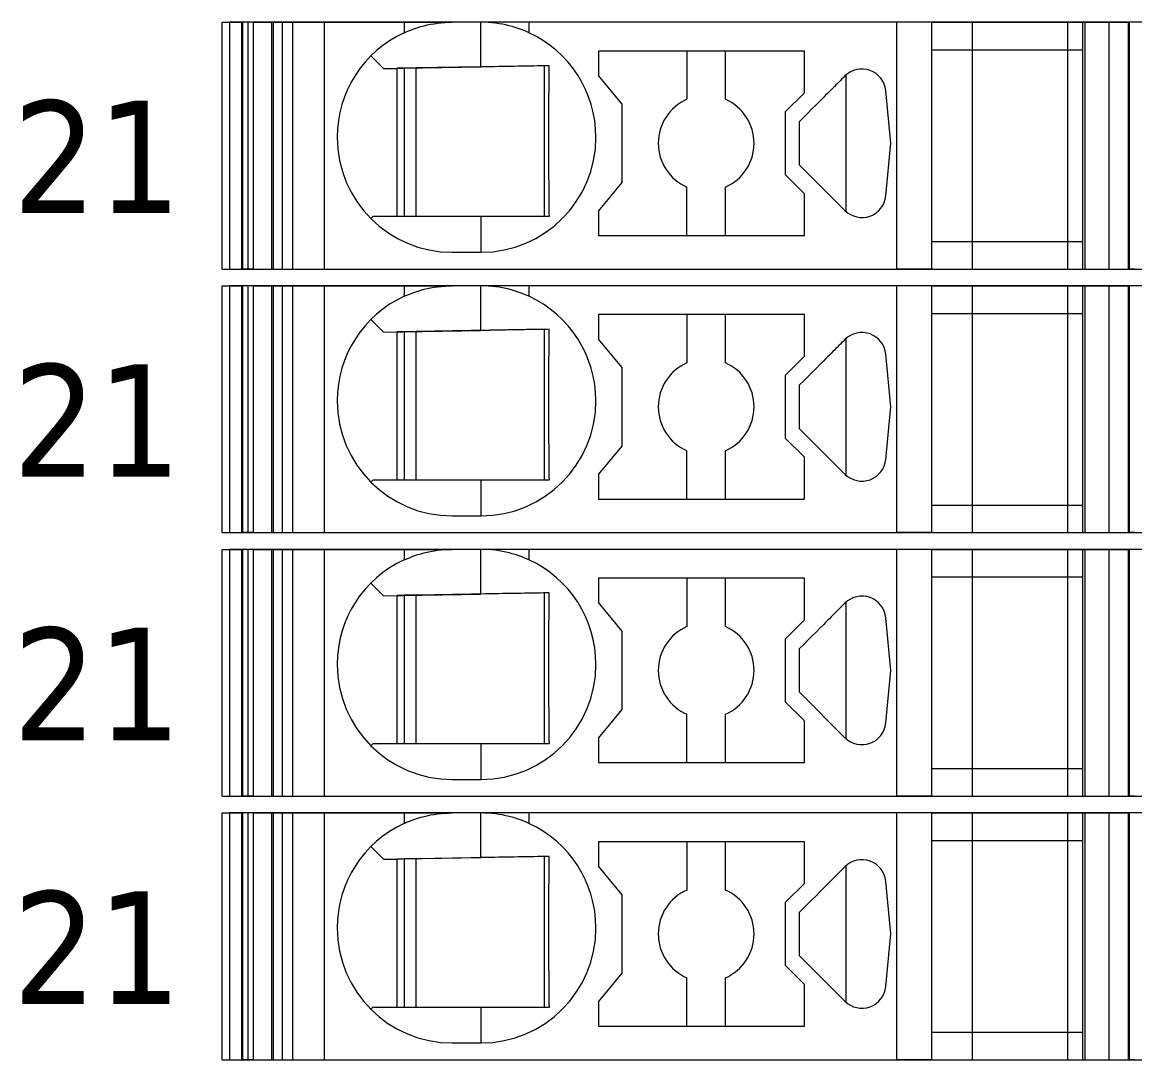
# Model space of a CAD drawing. Header units: millimetres. Extents: x 0 to 1680, y 0 to 1188.
# Drawn here: x 896.68 to 919.89, y 463.35 to 485 of the extents above; entities that cross this region are included whole.
import ezdxf
from ezdxf.enums import TextEntityAlignment as Align

# ---------------------------------------------------------------- set-up
doc = ezdxf.new("R2010")
doc.units = ezdxf.units.MM
for name, color, linetype, lineweight in [('EPLAN309', 5, 'Continuous', 5), ('EPLAN493', 5, 'Continuous', 5), ('MAIN-1', 7, 'Continuous', 5), ('MAIN-2', 7, 'Continuous', 5)]:
    doc.layers.add(name, color=color, linetype=linetype, lineweight=lineweight)
doc.styles.add('Tahoma', font='')
doc.styles.get('Tahoma').set_extended_font_data('Tahoma')

# ---------------------------------------------------------------- blocks, each defined once
blk = doc.blocks.new('EPLSYM_LibrarySPECIAL_Symbol12_Variant0_Placement8_25')
at = {"layer": 'EPLAN309', "lineweight": 13, "ltscale": 16}
blk.add_lwpolyline([(0, -5.15), (68.15, -5.15), (68.15, 0), (0, 0)], close=True, dxfattribs=at)
at = {"layer": 'EPLAN493', "color": 5, "style": 'Tahoma'}
blk.add_attdef('17_20450', text='', height=2.3478, dxfattribs=at).set_placement((0, -21.83478), align=Align.MIDDLE_RIGHT)
blk = doc.blocks.new('EPLSYM_LibrarySPECIAL_Symbol12_Variant0_Placement8_26')
at = {"layer": 'EPLAN309', "lineweight": 13, "ltscale": 16}
blk.add_lwpolyline([(0, -5.15), (68.15, -5.15), (68.15, 0), (0, 0)], close=True, dxfattribs=at)
at = {"layer": 'EPLAN493', "color": 5, "style": 'Tahoma'}
blk.add_attdef('17_20450', text='', height=2.3478, dxfattribs=at).set_placement((0, -21.83478), align=Align.MIDDLE_RIGHT)
blk = doc.blocks.new('EPLSYM_LibrarySPECIAL_Symbol12_Variant0_Placement8_27')
at = {"layer": 'EPLAN309', "lineweight": 13, "ltscale": 16}
blk.add_lwpolyline([(0, -5.15), (68.15, -5.15), (68.15, 0), (0, 0)], close=True, dxfattribs=at)
at = {"layer": 'EPLAN493', "color": 5, "style": 'Tahoma'}
blk.add_attdef('17_20450', text='', height=2.3478, dxfattribs=at).set_placement((0, -21.83478), align=Align.MIDDLE_RIGHT)
blk = doc.blocks.new('EPLSYM_LibrarySPECIAL_Symbol12_Variant0_Placement8_28')
at = {"layer": 'EPLAN309', "lineweight": 13, "ltscale": 16}
blk.add_lwpolyline([(0, -5.15), (68.15, -5.15), (68.15, 0), (0, 0)], close=True, dxfattribs=at)
at = {"layer": 'EPLAN493', "color": 5, "style": 'Tahoma'}
blk.add_attdef('17_20450', text='', height=2.3478, dxfattribs=at).set_placement((0, -21.83478), align=Align.MIDDLE_RIGHT)

msp = doc.modelspace()

# ---------------------------------------------------------------- linework, layer by layer
at = {"layer": 'MAIN-1'}
for p, q in [((900.85, 485), (901.284, 485)), ((900.85, 479.85), (900.85, 485)), ((901.393, 485), (901.284, 485)), ((901.284, 479.85), (901.284, 485)), ((901.501, 485), (901.393, 485)), ((901.393, 479.85), (901.393, 485)), ((901.501, 485), (904.65, 485)), ((901.501, 479.85), (901.501, 485)), ((904.65, 485), (905.65, 485)), ((904.65, 485), (904.65, 484.782)), ((905.201, 484.958), (905.272, 484.97)), ((905.272, 484.97), (905.346, 484.981)), ((905.346, 484.981), (905.421, 484.989)), ((905.421, 484.989), (905.497, 484.995)), ((905.497, 484.995), (905.573, 484.999)), ((905.573, 484.999), (905.65, 485)), ((906.25, 485), (905.65, 485)), ((906.327, 484.999), (906.25, 485)), ((907.25, 485), (906.25, 485)), ((906.25, 484.068), (906.25, 485)), ((906.403, 484.995), (906.327, 484.999)), ((906.479, 484.989), (906.403, 484.995)), ((906.554, 484.981), (906.479, 484.989)), ((906.628, 484.97), (906.554, 484.981)), ((906.699, 484.958), (906.628, 484.97)), ((914.932, 485), (907.25, 485)), ((907.25, 485), (907.25, 484.782)), ((915.65, 485), (914.932, 485)), ((914.932, 479.85), (914.932, 485)), ((915.65, 485), (918.8, 485)), ((915.65, 485), (915.65, 479.85)), ((918.8, 485), (919.35, 485)), ((918.8, 485), (918.8, 479.85)), ((919.35, 485), (919.784, 485)), ((919.35, 485), (919.35, 479.85)), ((919.893, 485), (919.784, 485)), ((919.784, 479.85), (919.784, 485)), ((904.65, 484.782), (904.702, 484.805)), ((904.702, 484.805), (904.756, 484.827)), ((904.756, 484.827), (904.813, 484.849)), ((904.813, 484.849), (904.872, 484.87)), ((904.872, 484.87), (904.933, 484.89)), ((904.933, 484.89), (904.997, 484.909)), ((904.997, 484.909), (905.063, 484.927)), ((905.063, 484.927), (905.131, 484.943)), ((905.131, 484.943), (905.201, 484.958)), ((906.769, 484.943), (906.699, 484.958)), ((906.837, 484.927), (906.769, 484.943)), ((906.903, 484.909), (906.837, 484.927)), ((906.967, 484.89), (906.903, 484.909)), ((907.028, 484.87), (906.967, 484.89)), ((907.087, 484.849), (907.028, 484.87)), ((907.144, 484.827), (907.087, 484.849)), ((907.198, 484.805), (907.144, 484.827)), ((907.25, 484.782), (907.198, 484.805)), ((903.953, 484.297), (904.217, 484.033)), ((908.7, 484.4), (908.7, 483.889)), ((913, 484.4), (908.7, 484.4)), ((910.55, 484.4), (910.55, 483.392)), ((911.35, 483.392), (911.35, 484.4)), ((913, 483.529), (913, 484.4)), ((915.65, 484.425), (918.8, 484.425)), ((904.217, 484.033), (906.25, 484.068)), ((904.5, 480.95), (904.5, 484.038)), ((904.65, 484.04), (904.65, 480.95)), ((904.9, 480.95), (904.9, 484.045)), ((906.345, 484.07), (906.25, 484.068)), ((906.438, 484.071), (906.345, 484.07)), ((906.53, 484.073), (906.438, 484.071)), ((906.618, 484.075), (906.53, 484.073)), ((906.703, 484.076), (906.618, 484.075)), ((906.786, 484.077), (906.703, 484.076)), ((906.865, 484.079), (906.786, 484.077)), ((906.943, 484.08), (906.865, 484.079)), ((907.017, 484.081), (906.943, 484.08)), ((907.09, 484.082), (907.017, 484.081)), ((907.16, 484.084), (907.09, 484.082)), ((907.229, 484.085), (907.16, 484.084)), ((907.297, 484.086), (907.229, 484.085)), ((907.363, 484.087), (907.297, 484.086)), ((907.428, 484.088), (907.363, 484.087)), ((907.491, 484.089), (907.428, 484.088)), ((907.554, 484.09), (907.491, 484.089)), ((907.615, 484.091), (907.554, 484.09)), ((907.579, 480.95), (907.579, 484.091)), ((907.676, 484.092), (907.615, 484.091)), ((907.676, 484.022), (907.676, 484.092)), ((907.673, 483.803), (907.674, 483.877)), ((907.673, 483.727), (907.673, 483.803)), ((907.674, 483.877), (907.675, 483.95)), ((907.675, 483.95), (907.676, 484.022)), ((909.2, 483.293), (908.7, 483.889)), ((913.784, 483.816), (913.752, 483.785)), ((913.815, 483.847), (913.784, 483.816)), ((913.846, 483.879), (913.815, 483.847)), ((913.867, 483.898), (913.867, 481.052)), ((907.67, 483.488), (907.671, 483.57)), ((907.671, 483.57), (907.672, 483.649)), ((907.672, 483.649), (907.673, 483.727)), ((913.558, 483.59), (913.521, 483.553)), ((913.594, 483.626), (913.558, 483.59)), ((913.627, 483.659), (913.594, 483.626)), ((913.658, 483.691), (913.627, 483.659)), ((913.69, 483.722), (913.658, 483.691)), ((913.721, 483.753), (913.69, 483.722)), ((913.752, 483.785), (913.721, 483.753)), ((914.802, 482.475), (914.698, 483.572)), ((907.669, 483.317), (907.67, 483.404)), ((907.67, 483.404), (907.67, 483.488)), ((912.6, 483.129), (913, 483.529)), ((913.323, 483.356), (913.242, 483.274)), ((913.402, 483.434), (913.323, 483.356)), ((913.443, 483.475), (913.402, 483.434)), ((913.483, 483.515), (913.443, 483.475)), ((913.521, 483.553), (913.483, 483.515)), ((907.668, 483.132), (907.669, 483.226)), ((907.668, 483.034), (907.668, 483.132)), ((907.669, 483.226), (907.669, 483.317)), ((909.2, 481.657), (909.2, 483.293)), ((912.6, 483.129), (912.6, 481.821)), ((913.072, 483.104), (912.986, 483.018)), ((913.158, 483.19), (913.072, 483.104)), ((913.242, 483.274), (913.158, 483.19)), ((907.667, 482.931), (907.668, 483.034)), ((907.667, 482.824), (907.667, 482.931)), ((912.986, 483.018), (912.9, 482.932)), ((912.9, 482.802), (912.9, 482.932)), ((907.667, 482.713), (907.667, 482.824)), ((907.667, 482.6), (907.667, 482.713)), ((912.9, 482.671), (912.9, 482.802)), ((912.9, 482.54), (912.9, 482.671)), ((907.667, 482.479), (907.667, 482.6)), ((907.667, 482.361), (907.667, 482.479)), ((912.9, 482.41), (912.9, 482.54)), ((912.9, 482.279), (912.9, 482.41)), ((914.698, 481.378), (914.802, 482.475)), ((907.667, 482.247), (907.667, 482.361)), ((907.668, 482.138), (907.667, 482.247)), ((912.9, 482.148), (912.9, 482.279)), ((907.668, 482.034), (907.668, 482.138)), ((907.669, 481.934), (907.668, 482.034)), ((912.9, 482.018), (912.9, 482.148)), ((912.9, 482.018), (913.846, 481.071)), ((907.669, 481.839), (907.669, 481.934)), ((907.67, 481.748), (907.669, 481.839)), ((907.671, 481.659), (907.67, 481.748)), ((913, 481.421), (912.6, 481.821)), ((907.672, 481.573), (907.671, 481.659)), ((907.672, 481.49), (907.672, 481.573)), ((907.673, 481.408), (907.672, 481.49)), ((908.7, 481.061), (909.2, 481.657)), ((910.55, 480.55), (910.55, 481.558)), ((911.35, 480.55), (911.35, 481.558)), ((907.674, 481.329), (907.673, 481.408)), ((907.675, 481.25), (907.674, 481.329)), ((907.676, 481.174), (907.675, 481.25)), ((913, 480.55), (913, 481.421)), ((907.676, 481.098), (907.676, 481.174)), ((907.677, 481.024), (907.676, 481.098)), ((907.678, 480.95), (907.677, 481.024)), ((908.7, 481.061), (908.7, 480.55)), ((904, 480.95), (903.953, 480.903)), ((904, 480.95), (906.25, 480.95)), ((906.25, 480.95), (906.342, 480.95)), ((906.25, 480.95), (906.25, 480.2)), ((906.342, 480.95), (906.433, 480.95)), ((906.433, 480.95), (906.523, 480.95)), ((906.523, 480.95), (906.61, 480.95)), ((906.61, 480.95), (906.695, 480.95)), ((906.695, 480.95), (906.778, 480.95)), ((906.778, 480.95), (906.858, 480.95)), ((906.858, 480.95), (906.936, 480.95)), ((906.936, 480.95), (907.011, 480.95)), ((907.011, 480.95), (907.085, 480.95)), ((907.085, 480.95), (907.157, 480.95)), ((907.157, 480.95), (907.226, 480.95)), ((907.226, 480.95), (907.295, 480.95)), ((907.295, 480.95), (907.361, 480.95)), ((907.361, 480.95), (907.427, 480.95)), ((907.427, 480.95), (907.491, 480.95)), ((907.491, 480.95), (907.555, 480.95)), ((907.555, 480.95), (907.617, 480.95)), ((907.617, 480.95), (907.678, 480.95)), ((908.7, 480.55), (913, 480.55)), ((915.65, 480.425), (918.8, 480.425)), ((905.65, 480.2), (906.25, 480.2)), ((900.85, 479.85), (901.284, 479.85)), ((901.393, 479.85), (901.284, 479.85)), ((901.501, 479.85), (901.393, 479.85)), ((901.501, 479.85), (914.932, 479.85)), ((915.65, 479.85), (914.932, 479.85)), ((915.65, 479.85), (918.8, 479.85)), ((918.8, 479.85), (919.35, 479.85)), ((919.35, 479.85), (919.784, 479.85)), ((919.893, 479.85), (919.784, 479.85)), ((900.85, 479.5), (901.284, 479.5)), ((900.85, 474.35), (900.85, 479.5)), ((901.393, 479.5), (901.284, 479.5)), ((901.284, 474.35), (901.284, 479.5)), ((901.501, 479.5), (901.393, 479.5)), ((901.393, 474.35), (901.393, 479.5)), ((901.501, 479.5), (904.65, 479.5)), ((901.501, 474.35), (901.501, 479.5)), ((904.65, 479.5), (905.65, 479.5)), ((904.65, 479.5), (904.65, 479.282)), ((904.872, 479.37), (904.933, 479.39)), ((904.933, 479.39), (904.997, 479.409)), ((904.997, 479.409), (905.063, 479.427)), ((905.063, 479.427), (905.131, 479.443)), ((905.131, 479.443), (905.201, 479.458)), ((905.201, 479.458), (905.272, 479.47)), ((905.272, 479.47), (905.346, 479.481)), ((905.346, 479.481), (905.421, 479.489)), ((905.421, 479.489), (905.497, 479.495)), ((905.497, 479.495), (905.573, 479.499)), ((905.573, 479.499), (905.65, 479.5)), ((906.25, 479.5), (905.65, 479.5)), ((906.327, 479.499), (906.25, 479.5)), ((907.25, 479.5), (906.25, 479.5)), ((906.25, 478.568), (906.25, 479.5)), ((906.403, 479.495), (906.327, 479.499)), ((906.479, 479.489), (906.403, 479.495)), ((906.554, 479.481), (906.479, 479.489)), ((906.628, 479.47), (906.554, 479.481)), ((906.699, 479.458), (906.628, 479.47)), ((906.769, 479.443), (906.699, 479.458)), ((906.837, 479.427), (906.769, 479.443)), ((906.903, 479.409), (906.837, 479.427)), ((906.967, 479.39), (906.903, 479.409)), ((907.028, 479.37), (906.967, 479.39)), ((914.932, 479.5), (907.25, 479.5)), ((907.25, 479.5), (907.25, 479.282)), ((915.65, 479.5), (914.932, 479.5)), ((914.932, 474.35), (914.932, 479.5)), ((915.65, 479.5), (918.8, 479.5)), ((915.65, 479.5), (915.65, 474.35)), ((918.8, 479.5), (919.35, 479.5)), ((918.8, 479.5), (918.8, 474.35)), ((919.35, 479.5), (919.784, 479.5)), ((919.35, 479.5), (919.35, 474.35)), ((919.893, 479.5), (919.784, 479.5)), ((919.784, 474.35), (919.784, 479.5)), ((904.65, 479.282), (904.702, 479.305)), ((904.702, 479.305), (904.756, 479.327)), ((904.756, 479.327), (904.813, 479.349)), ((904.813, 479.349), (904.872, 479.37)), ((907.087, 479.349), (907.028, 479.37)), ((907.144, 479.327), (907.087, 479.349)), ((907.198, 479.305), (907.144, 479.327)), ((907.25, 479.282), (907.198, 479.305)), ((915.65, 478.925), (918.8, 478.925)), ((903.953, 478.797), (904.217, 478.533)), ((908.7, 478.9), (908.7, 478.389)), ((913, 478.9), (908.7, 478.9)), ((910.55, 478.9), (910.55, 477.892)), ((911.35, 477.892), (911.35, 478.9)), ((913, 478.029), (913, 478.9)), ((904.217, 478.533), (906.25, 478.568)), ((904.5, 475.45), (904.5, 478.538)), ((904.65, 478.54), (904.65, 475.45)), ((904.9, 475.45), (904.9, 478.545)), ((906.345, 478.57), (906.25, 478.568)), ((906.438, 478.571), (906.345, 478.57)), ((906.53, 478.573), (906.438, 478.571)), ((906.618, 478.575), (906.53, 478.573)), ((906.703, 478.576), (906.618, 478.575)), ((906.786, 478.577), (906.703, 478.576)), ((906.865, 478.579), (906.786, 478.577)), ((906.943, 478.58), (906.865, 478.579)), ((907.017, 478.581), (906.943, 478.58)), ((907.09, 478.582), (907.017, 478.581)), ((907.16, 478.584), (907.09, 478.582)), ((907.229, 478.585), (907.16, 478.584)), ((907.297, 478.586), (907.229, 478.585)), ((907.363, 478.587), (907.297, 478.586)), ((907.428, 478.588), (907.363, 478.587)), ((907.491, 478.589), (907.428, 478.588)), ((907.554, 478.59), (907.491, 478.589)), ((907.615, 478.591), (907.554, 478.59)), ((907.579, 475.45), (907.579, 478.591)), ((907.676, 478.592), (907.615, 478.591)), ((907.675, 478.45), (907.676, 478.522)), ((907.676, 478.522), (907.676, 478.592)), ((907.672, 478.149), (907.673, 478.227)), ((907.673, 478.303), (907.674, 478.377)), ((907.673, 478.227), (907.673, 478.303)), ((907.674, 478.377), (907.675, 478.45)), ((909.2, 477.793), (908.7, 478.389)), ((913.721, 478.253), (913.69, 478.222)), ((913.752, 478.285), (913.721, 478.253)), ((913.784, 478.316), (913.752, 478.285)), ((913.815, 478.347), (913.784, 478.316)), ((913.846, 478.379), (913.815, 478.347)), ((913.867, 478.398), (913.867, 475.552)), ((907.67, 477.988), (907.671, 478.07)), ((907.671, 478.07), (907.672, 478.149)), ((912.6, 477.629), (913, 478.029)), ((913.483, 478.015), (913.443, 477.975)), ((913.521, 478.053), (913.483, 478.015)), ((913.558, 478.09), (913.521, 478.053)), ((913.594, 478.126), (913.558, 478.09)), ((913.627, 478.159), (913.594, 478.126)), ((913.658, 478.191), (913.627, 478.159)), ((913.69, 478.222), (913.658, 478.191)), ((914.802, 476.975), (914.698, 478.072)), ((907.669, 477.817), (907.67, 477.904)), ((907.669, 477.726), (907.669, 477.817)), ((907.67, 477.904), (907.67, 477.988)), ((909.2, 476.157), (909.2, 477.793)), ((913.242, 477.774), (913.158, 477.69)), ((913.323, 477.856), (913.242, 477.774)), ((913.402, 477.934), (913.323, 477.856)), ((913.443, 477.975), (913.402, 477.934)), ((907.667, 477.431), (907.668, 477.534)), ((907.668, 477.632), (907.669, 477.726)), ((907.668, 477.534), (907.668, 477.632)), ((912.6, 477.629), (912.6, 476.321)), ((913.072, 477.604), (912.986, 477.518)), ((913.158, 477.69), (913.072, 477.604)), ((907.667, 477.324), (907.667, 477.431)), ((907.667, 477.213), (907.667, 477.324)), ((912.986, 477.518), (912.9, 477.432)), ((912.9, 477.302), (912.9, 477.432)), ((912.9, 477.171), (912.9, 477.302)), ((907.667, 477.1), (907.667, 477.213)), ((907.667, 476.979), (907.667, 477.1)), ((912.9, 477.04), (912.9, 477.171)), ((907.667, 476.861), (907.667, 476.979)), ((907.667, 476.747), (907.667, 476.861)), ((912.9, 476.91), (912.9, 477.04)), ((912.9, 476.779), (912.9, 476.91)), ((914.698, 475.878), (914.802, 476.975)), ((907.668, 476.638), (907.667, 476.747)), ((907.668, 476.534), (907.668, 476.638)), ((912.9, 476.648), (912.9, 476.779)), ((912.9, 476.518), (912.9, 476.648)), ((907.669, 476.434), (907.668, 476.534)), ((907.669, 476.339), (907.669, 476.434)), ((912.9, 476.518), (913.846, 475.571)), ((907.67, 476.248), (907.669, 476.339)), ((907.671, 476.159), (907.67, 476.248)), ((907.672, 476.073), (907.671, 476.159)), ((908.7, 475.561), (909.2, 476.157)), ((913, 475.921), (912.6, 476.321)), ((907.672, 475.99), (907.672, 476.073)), ((907.673, 475.908), (907.672, 475.99)), ((907.674, 475.829), (907.673, 475.908)), ((910.55, 475.05), (910.55, 476.058)), ((911.35, 475.05), (911.35, 476.058)), ((913, 475.05), (913, 475.921)), ((907.675, 475.75), (907.674, 475.829)), ((907.676, 475.674), (907.675, 475.75)), ((907.676, 475.598), (907.676, 475.674)), ((904, 475.45), (903.953, 475.403)), ((904, 475.45), (906.25, 475.45)), ((906.25, 475.45), (906.342, 475.45)), ((906.25, 475.45), (906.25, 474.7)), ((906.342, 475.45), (906.433, 475.45)), ((906.433, 475.45), (906.523, 475.45)), ((906.523, 475.45), (906.61, 475.45)), ((906.61, 475.45), (906.695, 475.45)), ((906.695, 475.45), (906.778, 475.45)), ((906.778, 475.45), (906.858, 475.45)), ((906.858, 475.45), (906.936, 475.45)), ((906.936, 475.45), (907.011, 475.45)), ((907.011, 475.45), (907.085, 475.45)), ((907.085, 475.45), (907.157, 475.45)), ((907.157, 475.45), (907.226, 475.45)), ((907.226, 475.45), (907.295, 475.45)), ((907.295, 475.45), (907.361, 475.45)), ((907.361, 475.45), (907.427, 475.45)), ((907.427, 475.45), (907.491, 475.45)), ((907.491, 475.45), (907.555, 475.45)), ((907.555, 475.45), (907.617, 475.45)), ((907.617, 475.45), (907.678, 475.45)), ((907.677, 475.524), (907.676, 475.598)), ((907.678, 475.45), (907.677, 475.524)), ((908.7, 475.561), (908.7, 475.05)), ((908.7, 475.05), (913, 475.05)), ((915.65, 474.925), (918.8, 474.925)), ((905.65, 474.7), (906.25, 474.7)), ((900.85, 474.35), (901.284, 474.35)), ((901.393, 474.35), (901.284, 474.35)), ((901.501, 474.35), (901.393, 474.35)), ((901.501, 474.35), (914.932, 474.35)), ((915.65, 474.35), (914.932, 474.35)), ((915.65, 474.35), (918.8, 474.35)), ((918.8, 474.35), (919.35, 474.35)), ((919.35, 474.35), (919.784, 474.35)), ((919.893, 474.35), (919.784, 474.35)), ((900.85, 474), (901.284, 474)), ((900.85, 468.85), (900.85, 474)), ((901.393, 474), (901.284, 474)), ((901.284, 468.85), (901.284, 474)), ((901.501, 474), (901.393, 474)), ((901.393, 468.85), (901.393, 474)), ((901.501, 474), (904.65, 474)), ((901.501, 468.85), (901.501, 474)), ((904.65, 474), (905.65, 474)), ((904.65, 474), (904.65, 473.782)), ((904.702, 473.805), (904.756, 473.827)), ((904.756, 473.827), (904.813, 473.849)), ((904.813, 473.849), (904.872, 473.87)), ((904.872, 473.87), (904.933, 473.89)), ((904.933, 473.89), (904.997, 473.909)), ((904.997, 473.909), (905.063, 473.927)), ((905.063, 473.927), (905.131, 473.943)), ((905.131, 473.943), (905.201, 473.958)), ((905.201, 473.958), (905.272, 473.97)), ((905.272, 473.97), (905.346, 473.981)), ((905.346, 473.981), (905.421, 473.989)), ((905.421, 473.989), (905.497, 473.995)), ((905.497, 473.995), (905.573, 473.999)), ((905.573, 473.999), (905.65, 474)), ((906.25, 474), (905.65, 474)), ((906.327, 473.999), (906.25, 474)), ((907.25, 474), (906.25, 474)), ((906.25, 473.068), (906.25, 474)), ((906.403, 473.995), (906.327, 473.999)), ((906.479, 473.989), (906.403, 473.995)), ((906.554, 473.981), (906.479, 473.989)), ((906.628, 473.97), (906.554, 473.981)), ((906.699, 473.958), (906.628, 473.97)), ((906.769, 473.943), (906.699, 473.958)), ((906.837, 473.927), (906.769, 473.943)), ((906.903, 473.909), (906.837, 473.927)), ((906.967, 473.89), (906.903, 473.909)), ((907.028, 473.87), (906.967, 473.89)), ((907.087, 473.849), (907.028, 473.87)), ((907.144, 473.827), (907.087, 473.849)), ((907.198, 473.805), (907.144, 473.827)), ((914.932, 474), (907.25, 474)), ((907.25, 474), (907.25, 473.782)), ((915.65, 474), (914.932, 474)), ((914.932, 468.85), (914.932, 474)), ((915.65, 474), (918.8, 474)), ((915.65, 474), (915.65, 468.85)), ((918.8, 474), (919.35, 474)), ((918.8, 474), (918.8, 468.85)), ((919.35, 474), (919.784, 474)), ((919.35, 474), (919.35, 468.85)), ((919.893, 474), (919.784, 474)), ((919.784, 468.85), (919.784, 474)), ((904.65, 473.782), (904.702, 473.805)), ((907.25, 473.782), (907.198, 473.805)), ((908.7, 473.4), (908.7, 472.889)), ((913, 473.4), (908.7, 473.4)), ((910.55, 473.4), (910.55, 472.392)), ((911.35, 472.392), (911.35, 473.4)), ((913, 472.529), (913, 473.4)), ((915.65, 473.425), (918.8, 473.425)), ((903.953, 473.297), (904.217, 473.033)), ((904.217, 473.033), (906.25, 473.068)), ((904.5, 469.95), (904.5, 473.038)), ((904.65, 473.04), (904.65, 469.95)), ((904.9, 469.95), (904.9, 473.045)), ((906.345, 473.07), (906.25, 473.068)), ((906.438, 473.071), (906.345, 473.07)), ((906.53, 473.073), (906.438, 473.071)), ((906.618, 473.075), (906.53, 473.073)), ((906.703, 473.076), (906.618, 473.075)), ((906.786, 473.077), (906.703, 473.076)), ((906.865, 473.079), (906.786, 473.077)), ((906.943, 473.08), (906.865, 473.079)), ((907.017, 473.081), (906.943, 473.08)), ((907.09, 473.082), (907.017, 473.081)), ((907.16, 473.084), (907.09, 473.082)), ((907.229, 473.085), (907.16, 473.084)), ((907.297, 473.086), (907.229, 473.085)), ((907.363, 473.087), (907.297, 473.086)), ((907.428, 473.088), (907.363, 473.087)), ((907.491, 473.089), (907.428, 473.088)), ((907.554, 473.09), (907.491, 473.089)), ((907.615, 473.091), (907.554, 473.09)), ((907.579, 469.95), (907.579, 473.091)), ((907.676, 473.092), (907.615, 473.091)), ((907.674, 472.877), (907.675, 472.95)), ((907.675, 472.95), (907.676, 473.022)), ((907.676, 473.022), (907.676, 473.092)), ((909.2, 472.293), (908.7, 472.889)), ((913.867, 472.898), (913.867, 470.052)), ((907.672, 472.649), (907.673, 472.727)), ((907.673, 472.803), (907.674, 472.877)), ((907.673, 472.727), (907.673, 472.803)), ((913.627, 472.659), (913.594, 472.626)), ((913.658, 472.691), (913.627, 472.659)), ((913.69, 472.722), (913.658, 472.691)), ((913.721, 472.753), (913.69, 472.722)), ((913.752, 472.785), (913.721, 472.753)), ((913.784, 472.816), (913.752, 472.785)), ((913.815, 472.847), (913.784, 472.816)), ((913.846, 472.879), (913.815, 472.847)), ((907.67, 472.488), (907.671, 472.57)), ((907.67, 472.404), (907.67, 472.488)), ((907.671, 472.57), (907.672, 472.649)), ((912.6, 472.129), (913, 472.529)), ((913.402, 472.434), (913.323, 472.356)), ((913.443, 472.475), (913.402, 472.434)), ((913.483, 472.515), (913.443, 472.475)), ((913.521, 472.553), (913.483, 472.515)), ((913.558, 472.59), (913.521, 472.553)), ((913.594, 472.626), (913.558, 472.59)), ((914.802, 471.475), (914.698, 472.572)), ((907.668, 472.132), (907.669, 472.226)), ((907.669, 472.317), (907.67, 472.404)), ((907.669, 472.226), (907.669, 472.317)), ((909.2, 470.657), (909.2, 472.293)), ((913.242, 472.274), (913.158, 472.19)), ((913.323, 472.356), (913.242, 472.274)), ((907.667, 471.931), (907.668, 472.034)), ((907.668, 472.034), (907.668, 472.132)), ((912.6, 472.129), (912.6, 470.821)), ((912.986, 472.018), (912.9, 471.932)), ((913.072, 472.104), (912.986, 472.018)), ((913.158, 472.19), (913.072, 472.104)), ((907.667, 471.824), (907.667, 471.931)), ((907.667, 471.713), (907.667, 471.824)), ((912.9, 471.802), (912.9, 471.932)), ((912.9, 471.671), (912.9, 471.802)), ((907.667, 471.6), (907.667, 471.713)), ((907.667, 471.479), (907.667, 471.6)), ((912.9, 471.54), (912.9, 471.671)), ((912.9, 471.41), (912.9, 471.54)), ((907.667, 471.361), (907.667, 471.479)), ((907.667, 471.247), (907.667, 471.361)), ((912.9, 471.279), (912.9, 471.41)), ((912.9, 471.148), (912.9, 471.279)), ((914.698, 470.378), (914.802, 471.475)), ((907.668, 471.138), (907.667, 471.247)), ((907.668, 471.034), (907.668, 471.138)), ((907.669, 470.934), (907.668, 471.034)), ((912.9, 471.018), (912.9, 471.148)), ((907.669, 470.839), (907.669, 470.934)), ((907.67, 470.748), (907.669, 470.839)), ((913, 470.421), (912.6, 470.821)), ((912.9, 471.018), (913.846, 470.071)), ((907.671, 470.659), (907.67, 470.748)), ((907.672, 470.573), (907.671, 470.659)), ((907.672, 470.49), (907.672, 470.573)), ((908.7, 470.061), (909.2, 470.657)), ((907.673, 470.408), (907.672, 470.49)), ((907.674, 470.329), (907.673, 470.408)), ((910.55, 469.55), (910.55, 470.558)), ((911.35, 469.55), (911.35, 470.558)), ((913, 469.55), (913, 470.421)), ((907.675, 470.25), (907.674, 470.329)), ((907.676, 470.174), (907.675, 470.25)), ((907.676, 470.098), (907.676, 470.174)), ((904, 469.95), (903.953, 469.903)), ((904, 469.95), (906.25, 469.95)), ((906.25, 469.95), (906.342, 469.95)), ((906.25, 469.95), (906.25, 469.2)), ((906.342, 469.95), (906.433, 469.95)), ((906.433, 469.95), (906.523, 469.95)), ((906.523, 469.95), (906.61, 469.95)), ((906.61, 469.95), (906.695, 469.95)), ((906.695, 469.95), (906.778, 469.95)), ((906.778, 469.95), (906.858, 469.95)), ((906.858, 469.95), (906.936, 469.95)), ((906.936, 469.95), (907.011, 469.95)), ((907.011, 469.95), (907.085, 469.95)), ((907.085, 469.95), (907.157, 469.95)), ((907.157, 469.95), (907.226, 469.95)), ((907.226, 469.95), (907.295, 469.95)), ((907.295, 469.95), (907.361, 469.95)), ((907.361, 469.95), (907.427, 469.95)), ((907.427, 469.95), (907.491, 469.95)), ((907.491, 469.95), (907.555, 469.95)), ((907.555, 469.95), (907.617, 469.95)), ((907.617, 469.95), (907.678, 469.95)), ((907.677, 470.024), (907.676, 470.098)), ((907.678, 469.95), (907.677, 470.024)), ((908.7, 470.061), (908.7, 469.55)), ((908.7, 469.55), (913, 469.55)), ((915.65, 469.425), (918.8, 469.425)), ((905.65, 469.2), (906.25, 469.2)), ((900.85, 468.85), (901.284, 468.85)), ((901.393, 468.85), (901.284, 468.85)), ((901.501, 468.85), (901.393, 468.85)), ((901.501, 468.85), (914.932, 468.85)), ((915.65, 468.85), (914.932, 468.85)), ((915.65, 468.85), (918.8, 468.85)), ((918.8, 468.85), (919.35, 468.85)), ((919.35, 468.85), (919.784, 468.85)), ((919.893, 468.85), (919.784, 468.85)), ((900.85, 468.5), (901.284, 468.5)), ((900.85, 463.35), (900.85, 468.5)), ((901.393, 468.5), (901.284, 468.5)), ((901.284, 463.35), (901.284, 468.5)), ((901.501, 468.5), (901.393, 468.5)), ((901.393, 463.35), (901.393, 468.5)), ((901.501, 468.5), (904.65, 468.5)), ((901.501, 463.35), (901.501, 468.5)), ((904.65, 468.5), (905.65, 468.5)), ((904.65, 468.5), (904.65, 468.282)), ((905.272, 468.47), (905.346, 468.481)), ((905.346, 468.481), (905.421, 468.489)), ((905.421, 468.489), (905.497, 468.495)), ((905.497, 468.495), (905.573, 468.499)), ((905.573, 468.499), (905.65, 468.5)), ((906.25, 468.5), (905.65, 468.5)), ((906.327, 468.499), (906.25, 468.5)), ((907.25, 468.5), (906.25, 468.5)), ((906.25, 467.568), (906.25, 468.5)), ((906.403, 468.495), (906.327, 468.499)), ((906.479, 468.489), (906.403, 468.495)), ((906.554, 468.481), (906.479, 468.489)), ((906.628, 468.47), (906.554, 468.481)), ((914.932, 468.5), (907.25, 468.5)), ((907.25, 468.5), (907.25, 468.282)), ((915.65, 468.5), (914.932, 468.5)), ((914.932, 463.35), (914.932, 468.5)), ((915.65, 468.5), (918.8, 468.5)), ((915.65, 468.5), (915.65, 463.35)), ((918.8, 468.5), (919.35, 468.5)), ((918.8, 468.5), (918.8, 463.35)), ((919.35, 468.5), (919.784, 468.5)), ((919.35, 468.5), (919.35, 463.35)), ((919.893, 468.5), (919.784, 468.5)), ((919.784, 463.35), (919.784, 468.5)), ((904.65, 468.282), (904.702, 468.305)), ((904.702, 468.305), (904.756, 468.327)), ((904.756, 468.327), (904.813, 468.349)), ((904.813, 468.349), (904.872, 468.37)), ((904.872, 468.37), (904.933, 468.39)), ((904.933, 468.39), (904.997, 468.409)), ((904.997, 468.409), (905.063, 468.427)), ((905.063, 468.427), (905.131, 468.443)), ((905.131, 468.443), (905.201, 468.458)), ((905.201, 468.458), (905.272, 468.47)), ((906.699, 468.458), (906.628, 468.47)), ((906.769, 468.443), (906.699, 468.458)), ((906.837, 468.427), (906.769, 468.443)), ((906.903, 468.409), (906.837, 468.427)), ((906.967, 468.39), (906.903, 468.409)), ((907.028, 468.37), (906.967, 468.39)), ((907.087, 468.349), (907.028, 468.37)), ((907.144, 468.327), (907.087, 468.349)), ((907.198, 468.305), (907.144, 468.327)), ((907.25, 468.282), (907.198, 468.305)), ((903.953, 467.797), (904.217, 467.533)), ((908.7, 467.9), (908.7, 467.389)), ((913, 467.9), (908.7, 467.9)), ((910.55, 467.9), (910.55, 466.892)), ((911.35, 466.892), (911.35, 467.9)), ((913, 467.029), (913, 467.9)), ((915.65, 467.925), (918.8, 467.925)), ((904.217, 467.533), (906.25, 467.568)), ((906.345, 467.57), (906.25, 467.568)), ((906.438, 467.571), (906.345, 467.57)), ((906.53, 467.573), (906.438, 467.571)), ((906.618, 467.575), (906.53, 467.573)), ((906.703, 467.576), (906.618, 467.575)), ((906.786, 467.577), (906.703, 467.576)), ((906.865, 467.579), (906.786, 467.577)), ((906.943, 467.58), (906.865, 467.579)), ((907.017, 467.581), (906.943, 467.58)), ((907.09, 467.582), (907.017, 467.581)), ((907.16, 467.584), (907.09, 467.582)), ((907.229, 467.585), (907.16, 467.584)), ((907.297, 467.586), (907.229, 467.585)), ((907.363, 467.587), (907.297, 467.586)), ((907.428, 467.588), (907.363, 467.587)), ((907.491, 467.589), (907.428, 467.588)), ((907.554, 467.59), (907.491, 467.589)), ((907.615, 467.591), (907.554, 467.59)), ((907.579, 464.45), (907.579, 467.591)), ((907.676, 467.592), (907.615, 467.591)), ((907.676, 467.522), (907.676, 467.592)), ((904.5, 464.45), (904.5, 467.538)), ((904.65, 467.54), (904.65, 464.45)), ((904.9, 464.45), (904.9, 467.545)), ((907.673, 467.303), (907.674, 467.377)), ((907.674, 467.377), (907.675, 467.45)), ((907.675, 467.45), (907.676, 467.522)), ((909.2, 466.793), (908.7, 467.389)), ((913.784, 467.316), (913.752, 467.285)), ((913.815, 467.347), (913.784, 467.316)), ((913.846, 467.379), (913.815, 467.347)), ((913.867, 467.398), (913.867, 464.552)), ((907.671, 467.07), (907.672, 467.149)), ((907.672, 467.149), (907.673, 467.227)), ((907.673, 467.227), (907.673, 467.303)), ((913.558, 467.09), (913.521, 467.053)), ((913.594, 467.126), (913.558, 467.09)), ((913.627, 467.159), (913.594, 467.126)), ((913.658, 467.191), (913.627, 467.159)), ((913.69, 467.222), (913.658, 467.191)), ((913.721, 467.253), (913.69, 467.222)), ((913.752, 467.285), (913.721, 467.253)), ((907.669, 466.817), (907.67, 466.904)), ((907.67, 466.988), (907.671, 467.07)), ((907.67, 466.904), (907.67, 466.988)), ((912.6, 466.629), (913, 467.029)), ((913.323, 466.856), (913.242, 466.774)), ((913.402, 466.934), (913.323, 466.856)), ((913.443, 466.975), (913.402, 466.934)), ((913.483, 467.015), (913.443, 466.975)), ((913.521, 467.053), (913.483, 467.015)), ((914.802, 465.975), (914.698, 467.072)), ((907.668, 466.632), (907.669, 466.726)), ((907.668, 466.534), (907.668, 466.632)), ((907.669, 466.726), (907.669, 466.817)), ((909.2, 465.157), (909.2, 466.793)), ((912.6, 466.629), (912.6, 465.321)), ((913.158, 466.69), (913.072, 466.604)), ((913.242, 466.774), (913.158, 466.69)), ((907.667, 466.431), (907.668, 466.534)), ((907.667, 466.324), (907.667, 466.431)), ((912.986, 466.518), (912.9, 466.432)), ((912.9, 466.302), (912.9, 466.432)), ((913.072, 466.604), (912.986, 466.518)), ((907.667, 466.213), (907.667, 466.324)), ((907.667, 466.1), (907.667, 466.213)), ((912.9, 466.171), (912.9, 466.302)), ((912.9, 466.04), (912.9, 466.171)), ((907.667, 465.979), (907.667, 466.1)), ((907.667, 465.861), (907.667, 465.979)), ((912.9, 465.91), (912.9, 466.04)), ((914.698, 464.878), (914.802, 465.975)), ((907.667, 465.747), (907.667, 465.861)), ((907.668, 465.638), (907.667, 465.747)), ((912.9, 465.779), (912.9, 465.91)), ((912.9, 465.648), (912.9, 465.779)), ((907.668, 465.534), (907.668, 465.638)), ((907.669, 465.434), (907.668, 465.534)), ((912.9, 465.518), (912.9, 465.648)), ((912.9, 465.518), (913.846, 464.571)), ((907.669, 465.339), (907.669, 465.434)), ((907.67, 465.248), (907.669, 465.339)), ((907.671, 465.159), (907.67, 465.248)), ((913, 464.921), (912.6, 465.321)), ((907.672, 465.073), (907.671, 465.159)), ((907.672, 464.99), (907.672, 465.073)), ((908.7, 464.561), (909.2, 465.157)), ((910.55, 464.05), (910.55, 465.058)), ((911.35, 464.05), (911.35, 465.058)), ((907.673, 464.908), (907.672, 464.99)), ((907.674, 464.829), (907.673, 464.908)), ((907.675, 464.75), (907.674, 464.829)), ((913, 464.05), (913, 464.921)), ((907.676, 464.674), (907.675, 464.75)), ((907.676, 464.598), (907.676, 464.674)), ((907.677, 464.524), (907.676, 464.598)), ((908.7, 464.561), (908.7, 464.05)), ((904, 464.45), (903.953, 464.403)), ((904, 464.45), (906.25, 464.45)), ((906.25, 464.45), (906.342, 464.45)), ((906.25, 464.45), (906.25, 463.7)), ((906.342, 464.45), (906.433, 464.45)), ((906.433, 464.45), (906.523, 464.45)), ((906.523, 464.45), (906.61, 464.45)), ((906.61, 464.45), (906.695, 464.45)), ((906.695, 464.45), (906.778, 464.45)), ((906.778, 464.45), (906.858, 464.45)), ((906.858, 464.45), (906.936, 464.45)), ((906.936, 464.45), (907.011, 464.45)), ((907.011, 464.45), (907.085, 464.45)), ((907.085, 464.45), (907.157, 464.45)), ((907.157, 464.45), (907.226, 464.45)), ((907.226, 464.45), (907.295, 464.45)), ((907.295, 464.45), (907.361, 464.45)), ((907.361, 464.45), (907.427, 464.45)), ((907.427, 464.45), (907.491, 464.45)), ((907.491, 464.45), (907.555, 464.45)), ((907.555, 464.45), (907.617, 464.45)), ((907.617, 464.45), (907.678, 464.45)), ((907.678, 464.45), (907.677, 464.524)), ((908.7, 464.05), (913, 464.05)), ((915.65, 463.925), (918.8, 463.925)), ((905.65, 463.7), (906.25, 463.7)), ((900.85, 463.35), (901.284, 463.35)), ((901.393, 463.35), (901.284, 463.35)), ((901.501, 463.35), (901.393, 463.35)), ((901.501, 463.35), (914.932, 463.35)), ((915.65, 463.35), (914.932, 463.35)), ((915.65, 463.35), (918.8, 463.35)), ((918.8, 463.35), (919.35, 463.35)), ((919.35, 463.35), (919.784, 463.35)), ((919.893, 463.35), (919.784, 463.35))]:
    msp.add_line(p, q, dxfattribs=at)
for centre, radius, start, end in [((905.65, 482.6), 2.4, 114.6244, 180), ((906.25, 482.6), 2.4, 0, 65.3756), ((914.2, 483.525), 0.5, 5.4404, 135), ((910.95, 482.475), 1, 113.5782, 180), ((910.95, 482.475), 1, 0, 66.4218), ((905.65, 482.6), 2.4, 180, 270), ((906.25, 482.6), 2.4, 270, 0), ((910.95, 482.475), 1, 180, 246.4218), ((910.95, 482.475), 1, 293.5782, 0), ((914.2, 481.425), 0.5, 225, 354.5596), ((905.65, 477.1), 2.4, 114.6244, 180), ((906.25, 477.1), 2.4, 0, 65.3756), ((914.2, 478.025), 0.5, 5.4404, 135), ((910.95, 476.975), 1, 113.5782, 180), ((910.95, 476.975), 1, 0, 66.4218), ((905.65, 477.1), 2.4, 180, 270), ((906.25, 477.1), 2.4, 270, 0), ((910.95, 476.975), 1, 180, 246.4218), ((910.95, 476.975), 1, 293.5782, 0), ((914.2, 475.925), 0.5, 225, 354.5596), ((905.65, 471.6), 2.4, 114.6244, 180), ((906.25, 471.6), 2.4, 0, 65.3756), ((914.2, 472.525), 0.5, 5.4404, 135), ((910.95, 471.475), 1, 113.5782, 180), ((910.95, 471.475), 1, 0, 66.4218), ((905.65, 471.6), 2.4, 180, 270), ((906.25, 471.6), 2.4, 270, 0), ((910.95, 471.475), 1, 180, 246.4218), ((910.95, 471.475), 1, 293.5782, 0), ((914.2, 470.425), 0.5, 225, 354.5596), ((905.65, 466.1), 2.4, 114.6244, 180), ((906.25, 466.1), 2.4, 0, 65.3756), ((914.2, 467.025), 0.5, 5.4404, 135), ((910.95, 465.975), 1, 113.5782, 180), ((910.95, 465.975), 1, 0, 66.4218), ((905.65, 466.1), 2.4, 180, 270), ((906.25, 466.1), 2.4, 270, 0), ((910.95, 465.975), 1, 180, 246.4218), ((910.95, 465.975), 1, 293.5782, 0), ((914.2, 464.925), 0.5, 225, 354.5596)]:
    msp.add_arc(centre, radius, start, end, dxfattribs=at)
at = {"layer": 'MAIN-2'}
for p, q in [((901.256, 485), (901.256, 479.85)), ((901.889, 479.85), (901.889, 485)), ((901.917, 485), (901.917, 479.85)), ((902.102, 485), (902.102, 479.85)), ((902.32, 485), (902.32, 479.85)), ((902.981, 485), (902.981, 479.85)), ((916.506, 479.85), (916.506, 485)), ((918.491, 485), (918.491, 479.85)), ((918.85, 485), (918.85, 479.85)), ((919.756, 485), (919.756, 479.85)), ((904.217, 484.033), (904.5, 484.038)), ((904.65, 484.042), (904.5, 484.039)), ((904.5, 484.039), (904.5, 484.038)), ((904.5, 484.038), (904.5, 484.038)), ((904.9, 484.048), (904.65, 484.043)), ((904.65, 484.042), (904.65, 484.043)), ((904.65, 484.042), (904.65, 484.04)), ((904.9, 484.053), (907.579, 484.1)), ((904.9, 484.048), (904.9, 484.053)), ((904.9, 484.045), (904.9, 484.048)), ((907.579, 484.1), (907.676, 484.092)), ((907.579, 484.091), (907.579, 484.1)), ((904.65, 480.95), (904.65, 480.95)), ((904.9, 480.95), (904.9, 480.95)), ((901.256, 479.5), (901.256, 474.35)), ((901.889, 474.35), (901.889, 479.5)), ((901.917, 479.5), (901.917, 474.35)), ((902.102, 479.5), (902.102, 474.35)), ((902.32, 479.5), (902.32, 474.35)), ((902.981, 479.5), (902.981, 474.35)), ((916.506, 474.35), (916.506, 479.5)), ((918.491, 479.5), (918.491, 474.35)), ((918.85, 479.5), (918.85, 474.35)), ((919.756, 479.5), (919.756, 474.35)), ((904.217, 478.533), (904.5, 478.538)), ((904.65, 478.542), (904.5, 478.539)), ((904.5, 478.539), (904.5, 478.538)), ((904.5, 478.538), (904.5, 478.538)), ((904.9, 478.548), (904.65, 478.543)), ((904.65, 478.542), (904.65, 478.543)), ((904.65, 478.542), (904.65, 478.54)), ((904.9, 478.553), (907.579, 478.6)), ((904.9, 478.548), (904.9, 478.553)), ((904.9, 478.545), (904.9, 478.548)), ((907.579, 478.6), (907.676, 478.592)), ((907.579, 478.591), (907.579, 478.6)), ((904.65, 475.45), (904.65, 475.45)), ((904.9, 475.45), (904.9, 475.45)), ((901.256, 474), (901.256, 468.85)), ((901.889, 468.85), (901.889, 474)), ((901.917, 474), (901.917, 468.85)), ((902.102, 474), (902.102, 468.85)), ((902.32, 474), (902.32, 468.85)), ((902.981, 474), (902.981, 468.85)), ((916.506, 468.85), (916.506, 474)), ((918.491, 474), (918.491, 468.85)), ((918.85, 474), (918.85, 468.85)), ((919.756, 474), (919.756, 468.85)), ((904.217, 473.033), (904.5, 473.038)), ((904.65, 473.042), (904.5, 473.039)), ((904.5, 473.039), (904.5, 473.038)), ((904.5, 473.038), (904.5, 473.038)), ((904.9, 473.048), (904.65, 473.043)), ((904.65, 473.042), (904.65, 473.043)), ((904.65, 473.042), (904.65, 473.04)), ((904.9, 473.053), (907.579, 473.1)), ((904.9, 473.048), (904.9, 473.053)), ((904.9, 473.045), (904.9, 473.048)), ((907.579, 473.1), (907.676, 473.092)), ((907.579, 473.091), (907.579, 473.1)), ((904.65, 469.95), (904.65, 469.95)), ((904.9, 469.95), (904.9, 469.95)), ((901.256, 468.5), (901.256, 463.35)), ((901.889, 463.35), (901.889, 468.5)), ((901.917, 468.5), (901.917, 463.35)), ((902.102, 468.5), (902.102, 463.35)), ((902.32, 468.5), (902.32, 463.35)), ((902.981, 468.5), (902.981, 463.35)), ((916.506, 463.35), (916.506, 468.5)), ((918.491, 468.5), (918.491, 463.35)), ((918.85, 468.5), (918.85, 463.35)), ((919.756, 468.5), (919.756, 463.35)), ((904.9, 467.548), (904.65, 467.543)), ((904.9, 467.553), (907.579, 467.6)), ((904.9, 467.548), (904.9, 467.553)), ((904.9, 467.545), (904.9, 467.548)), ((907.579, 467.6), (907.676, 467.592)), ((907.579, 467.591), (907.579, 467.6)), ((904.217, 467.533), (904.5, 467.538)), ((904.65, 467.542), (904.5, 467.539)), ((904.5, 467.539), (904.5, 467.538)), ((904.5, 467.538), (904.5, 467.538)), ((904.65, 467.542), (904.65, 467.543)), ((904.65, 467.542), (904.65, 467.54)), ((904.65, 464.45), (904.65, 464.45)), ((904.9, 464.45), (904.9, 464.45))]:
    msp.add_line(p, q, dxfattribs=at)

# ---------------------------------------------------------------- block references
ref = msp.add_blockref('EPLSYM_LibrarySPECIAL_Symbol12_Variant0_Placement8_25', (901, 485))
ref.add_attrib('17_20450', '21', dxfattribs={"layer": 'EPLAN493', "color": 5, "height": 2.3478, "style": 'Tahoma'}).set_placement((900, 482.19), align=Align.MIDDLE_RIGHT)
ref = msp.add_blockref('EPLSYM_LibrarySPECIAL_Symbol12_Variant0_Placement8_26', (901, 479.5))
ref.add_attrib('17_20450', '21', dxfattribs={"layer": 'EPLAN493', "color": 5, "height": 2.3478, "style": 'Tahoma'}).set_placement((900, 476.69), align=Align.MIDDLE_RIGHT)
ref = msp.add_blockref('EPLSYM_LibrarySPECIAL_Symbol12_Variant0_Placement8_27', (901, 474))
ref.add_attrib('17_20450', '21', dxfattribs={"layer": 'EPLAN493', "color": 5, "height": 2.3478, "style": 'Tahoma'}).set_placement((900, 471.19), align=Align.MIDDLE_RIGHT)
ref = msp.add_blockref('EPLSYM_LibrarySPECIAL_Symbol12_Variant0_Placement8_28', (901, 468.5))
ref.add_attrib('17_20450', '21', dxfattribs={"layer": 'EPLAN493', "color": 5, "height": 2.3478, "style": 'Tahoma'}).set_placement((900, 465.69), align=Align.MIDDLE_RIGHT)

doc.saveas('drawing.dxf')
